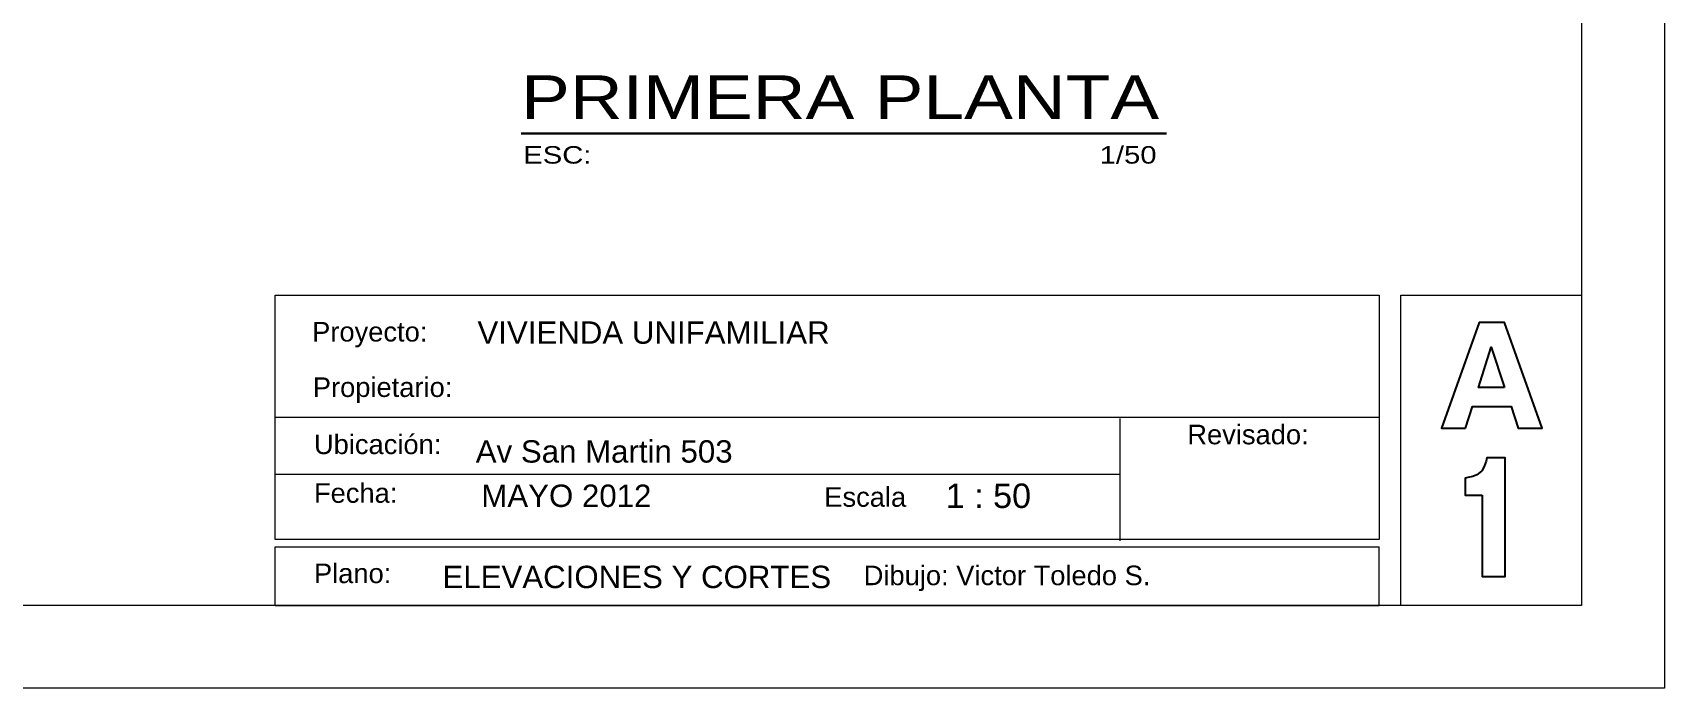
# Model space of a CAD drawing. Header units: millimetres. Extents: x 2033 to 2295, y 1536 to 1691.
# Drawn here: x 2264.98 to 2272.87, y 1570.45 to 1573.62 of the extents above; entities that cross this region are included whole.
import ezdxf

# ---------------------------------------------------------------- set-up
doc = ezdxf.new("R2010")
doc.units = ezdxf.units.MM
for name, color, linetype, lineweight in [('cut wood', 26, 'Continuous', 20), ('Detalles', 245, 'Continuous', 13), ('NPT', 63, 'Continuous', 15), ('Texto S.', 7, 'Continuous', 30)]:
    doc.layers.add(name, color=color, linetype=linetype, lineweight=lineweight)
doc.styles.add('ARIAL', font='arial.ttf', dxfattribs={"width": 1.3, "height": 0.1})
doc.styles.add('Comic- Taller', font='comic.ttf', dxfattribs={"height": 0.09})
doc.styles.add('Sta. Luisa 75 delg', font='arial.ttf', dxfattribs={"width": 1.2, "height": 0.1})

msp = doc.modelspace()

# ---------------------------------------------------------------- linework, layer by layer
for points in [[(2271.9031, 1571.7113), (2271.9372, 1571.8163), (2272.1243, 1571.8163), (2272.1585, 1571.7113), (2272.2748, 1571.7113), (2272.0924, 1572.2216), (2271.9699, 1572.2216), (2271.7877, 1571.7113)], [(2272.0924, 1571.9077), (2271.9663, 1571.9077), (2272.0282, 1572.102)], [(2271.9844, 1571.3876), (2271.9844, 1570.9956), (2272.0962, 1570.9956), (2272.0962, 1571.5687), (2272.0063, 1571.5687), (2272.0033, 1571.5517), (2271.9947, 1571.526), (2271.9823, 1571.5055), (2271.9655, 1571.4901), (2271.9585, 1571.4861), (2271.9393, 1571.478), (2271.9156, 1571.4723), (2271.9016, 1571.4706), (2271.9016, 1571.3876)]]:
    msp.add_lwpolyline(points, close=True)
at = {"layer": 'cut wood', "linetype": 'Continuous'}
for points in [[(2272.8651, 1598.4546), (2272.8651, 1570.4546), (2252.8651, 1570.4546), (2252.8651, 1598.4546)], [(2272.4651, 1598.0546), (2272.4651, 1570.8546), (2253.2651, 1570.8546), (2253.2651, 1598.0546)]]:
    msp.add_lwpolyline(points, close=True, dxfattribs=at)
at = {"layer": 'Detalles'}
for p, q in [((2266.1492, 1571.7643), (2271.4855, 1571.7643)), ((2266.1492, 1571.7643), (2271.4855, 1571.7643)), ((2270.2328, 1571.7582), (2270.2328, 1571.1679)), ((2266.1492, 1571.4887), (2270.2328, 1571.4887)), ((2266.1492, 1570.8546), (2266.1492, 1571.1379)), ((2266.1492, 1571.1379), (2271.4855, 1571.1379)), ((2266.1492, 1570.8546), (2271.4855, 1570.8546))]:
    msp.add_line(p, q, dxfattribs=at)
at = {"layer": 'Detalles', "color": 203}
msp.add_line((2271.4855, 1570.8546), (2271.4855, 1571.1379), dxfattribs=at)
at = {"layer": 'Detalles'}
for points in [[(2266.1492, 1572.3546), (2271.4855, 1572.3546), (2271.4855, 1571.174), (2266.1492, 1571.174)], [(2272.4651, 1570.8546), (2271.5914, 1570.8546), (2271.5914, 1572.3546), (2272.4651, 1572.3546)]]:
    msp.add_lwpolyline(points, close=True, dxfattribs=at)
at = {"layer": 'NPT', "lineweight": 30, "ltscale": 0.3}
msp.add_line((2267.3376, 1573.1353), (2270.4582, 1573.1353), dxfattribs=at)

# ---------------------------------------------------------------- texts
at = {"style": 'ARIAL'}
for s, height, p in [('VIVIENDA UNIFAMILIAR', 0.108065, (2267.127, 1572.1193)), ('Av San Martin 503 ', 0.108065, (2267.1187, 1571.545)), ('MAYO 2012', 0.10806, (2267.1457, 1571.3308)), ('ELEVACIONES Y CORTES', 0.108065, (2266.9579, 1570.9388))]:
    msp.add_text(s, height=height, dxfattribs=at).set_placement(p)
at = {"attachment_point": 1, "style": 'Comic- Taller'}
for s, insert, char_height, width in [('{\\fArial|b0|i0|c0|p34;Proyecto:}', (2266.3277, 1572.2244), 0.094449, 0.729379), ('{\\fArial|b0|i0|c0|p34;Propietario:}', (2266.331, 1571.9566), 0.094449, 0.729379), ('{\\fArial|b0|i0|c0|p34;Revisado:}', (2270.5588, 1571.728), 0.094449, 0.401467), ('{\\fArial|b0|i0|c0|p34;Ubicación:}', (2266.3365, 1571.6806), 0.094449, 0.7571), ('{\\fArial|b0|i0|c0|p34;Fecha:}', (2266.3365, 1571.4454), 0.094449, 0.399801), ('{\\fArial|b0|i0|c0|p34;Escala}', (2268.8036, 1571.4262), 0.094449, 0.401467), ('{\\fArial|b0|i0|c0|p34;1 : 50}', (2269.3907, 1571.4439), 0.118061, 0.535145), ('{\\fArial|b0|i0|c0|p34;Plano:}', (2266.3365, 1571.0573), 0.094449, 0.354868), ('{\\fArial|b0|i0|c0|p34;Dibujo: Victor Toledo S.}', (2268.9943, 1571.0474), 0.094449, 1.726726)]:
    msp.add_mtext(s, dxfattribs=dict(at, insert=insert, char_height=char_height, width=width))
at = {"layer": 'Texto S.', "attachment_point": 1, "style": 'Sta. Luisa 75 delg'}
for s, insert, char_height, width in [('{\\H2.5x;PRIMERA PLANTA}', (2267.338, 1573.4156), 0.084375, 5.303704), ('ESC:', (2267.3482, 1573.0738), 0.08438, 1.434496), ('1/50', (2270.1349, 1573.0738), 0.08438, 0.307286)]:
    msp.add_mtext(s, dxfattribs=dict(at, insert=insert, char_height=char_height, width=width))

doc.saveas('drawing.dxf')
